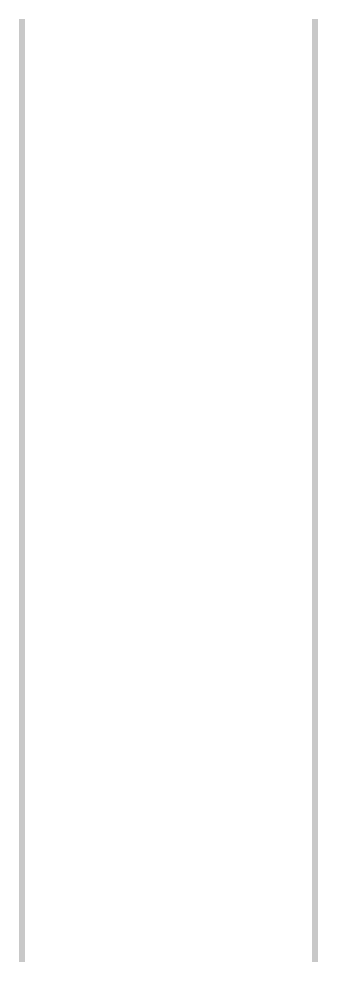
# Model space of a CAD drawing. Header units: millimetres. Extents: x -187347 to 135007, y -6415 to 292048.
# Drawn here: x -97361 to -92589, y 240074 to 255129 of the extents above; entities that cross this region are included whole.
import ezdxf

# ---------------------------------------------------------------- set-up
doc = ezdxf.new("R2010")
doc.units = ezdxf.units.MM
doc.header["$LTSCALE"] = 100
doc.layers.add('A-WALL-PATT', color=7, linetype='Continuous', lineweight=5)

msp = doc.modelspace()

# ---------------------------------------------------------------- hatches: boundary and pattern name
at = {"layer": 'A-WALL-PATT'}
h = msp.add_hatch(dxfattribs=at)
h.set_pattern_fill('FP_1564', color=256, angle=67.38013, style=0, pattern_type=2)
h.set_pattern_definition([(157.38013, (-97281.86, 247605.645), (-50.79954, 0.00031), [13.208, -647.192]), (157.38013, (-97281.859, 247656.444), (-50.79954, 0.00031), [13.208, -647.192]), (157.38013, (-97281.859, 247707.244), (-50.79954, 0.00031), [13.208, -647.192]), (157.38013, (-97281.859, 247758.045), (-50.79954, 0.00031), [13.208, -647.192]), (157.38013, (-97281.858, 247808.844), (-50.79954, 0.00031), [13.208, -647.192]), (202.24913, (-97281.86, 247648.316), (-50.80037, 0.00024), [12.075, -1195.427]), (202.24913, (-97281.858, 247699.117), (-50.80037, 0.00024), [12.075, -1195.427]), (202.24913, (-97281.859, 247749.917), (-50.80037, 0.00024), [12.075, -1195.427]), (202.24913, (-97281.859, 247800.716), (-50.80037, 0.00024), [12.075, -1195.427]), (202.24913, (-97281.859, 247851.517), (-50.80037, 0.00024), [12.075, -1195.427]), (202.24913, (-97281.859, 247902.317), (-50.80037, 0.00024), [12.075, -1195.427]), (202.24913, (-97281.86, 247953.116), (-50.80037, 0.00024), [12.075, -1195.427]), (202.24913, (-97281.859, 248003.916), (-50.80037, 0.00024), [12.075, -1195.427]), (202.24913, (-97281.86, 248054.717), (-50.80037, 0.00024), [12.075, -1195.427]), (337.75113, (-97293.035, 247635.617), (-50.80037, -0.000477), [12.075, -1195.427]), (337.75113, (-97293.035, 247686.416), (-50.80037, -0.000477), [12.075, -1195.427]), (337.75113, (-97293.035, 247737.216), (-50.80037, -0.000477), [12.075, -1195.427]), (337.75113, (-97293.035, 247788.017), (-50.80037, -0.000477), [12.075, -1195.427]), (337.75113, (-97293.034, 247838.816), (-50.80037, -0.000477), [12.075, -1195.427]), (337.75113, (-97293.035, 247889.616), (-50.80037, -0.000477), [12.075, -1195.427]), (337.75113, (-97293.034, 247940.417), (-50.80037, -0.000477), [12.075, -1195.427]), (337.75113, (-97293.035, 247991.217), (-50.80037, -0.000477), [12.075, -1195.427]), (337.75113, (-97293.035, 248042.016), (-50.80037, -0.000477), [12.075, -1195.427]), (22.62013, (-97294.05, 247617.837), (-50.79954, -0.000547), [13.208, -647.192]), (22.62013, (-97294.05, 247668.636), (-50.79954, -0.000547), [13.208, -647.192]), (22.62013, (-97294.051, 247719.436), (-50.79954, -0.000547), [13.208, -647.192]), (22.62013, (-97294.05, 247770.237), (-50.79954, -0.000547), [13.208, -647.192]), (22.62013, (-97294.05, 247821.037), (-50.79954, -0.000547), [13.208, -647.192]), (171.87013, (-97273.223, 247603.105), (-50.799541, -6.9e-05), [3.592, -355.618]), (158.19813, (-97276.779, 247603.613), (-50.80049, 0.00022), [5.471, -268.095]), (158.19813, (-97276.779, 247654.412), (-50.80049, 0.00022), [5.471, -268.095]), (21.80113, (-97281.86, 247622.916), (-50.80049, 0.00043), [5.471, -268.095]), (21.80113, (-97281.859, 247673.716), (-50.80049, 0.00043), [5.471, -268.095]), (8.13013, (-97276.779, 247624.949), (-50.799541, -0.00017), [3.592, -355.618]), (8.13013, (-97273.223, 247603.105), (-50.799541, -0.00017), [3.592, -355.618]), (26.56513, (-97269.667, 247603.612), (-50.79989, -0.00052), [3.408, -110.184]), (45.00013, (-97266.62, 247605.136), (-50.79997, -0.00012), [3.592, -68.25]), (56.31013, (-97264.08, 247607.677), (-50.8, -0.00046), [1.832, -181.33]), (56.31013, (-97264.08, 247658.476), (-50.8, -0.00046), [1.832, -181.33]), (56.31013, (-97264.08, 247709.277), (-50.8, -0.00046), [1.832, -181.33]), (71.5651, (-97263.063, 247609.2), (-50.79978, 0.00024), [1.676, -158.967]), (71.5651, (-97263.063, 247660), (-50.79978, 0.00024), [1.676, -158.967]), (71.5651, (-97263.063, 247710.8), (-50.79978, 0.00024), [1.676, -158.967]), (71.5651, (-97262.554, 247610.725), (-50.79978, 0.00024), [1.676, -158.967]), (71.5651, (-97262.555, 247661.525), (-50.79978, 0.00024), [1.676, -158.967]), (71.5651, (-97262.555, 247712.324), (-50.79978, 0.00024), [1.676, -158.967]), (90.0001, (-97262.047, 247612.25), (-50.8, -0.00012), [4.064, -46.736]), (108.4351, (-97262.047, 247616.312), (-50.79978, -0.00048), [1.676, -158.967]), (108.4351, (-97262.047, 247667.11), (-50.79978, -0.00048), [1.676, -158.967]), (108.4351, (-97262.047, 247717.913), (-50.79978, -0.00048), [1.676, -158.967]), (108.4351, (-97262.555, 247617.837), (-50.79978, -0.00048), [1.676, -158.967]), (108.4351, (-97262.555, 247668.637), (-50.79978, -0.00048), [1.676, -158.967]), (108.4351, (-97262.555, 247719.436), (-50.79978, -0.00048), [1.676, -158.967]), (123.69013, (-97263.063, 247619.36), (-50.8, 0.00022), [1.832, -181.33]), (123.69013, (-97263.063, 247670.16), (-50.8, 0.00022), [1.832, -181.33]), (123.69013, (-97263.063, 247720.96), (-50.8, 0.00022), [1.832, -181.33]), (135.00013, (-97264.08, 247620.885), (-50.79997, -0.00012), [3.592, -68.25]), (153.43513, (-97266.618, 247623.425), (-50.79989, 0.00028), [3.408, -110.184]), (171.87013, (-97269.667, 247624.9484), (-50.799541, -6.9e-05), [3.592, -355.618]), (171.87013, (-97273.2226, 247628.5046), (-50.799541, -6.9e-05), [3.592, -355.618]), (158.19813, (-97276.779, 247629.012), (-50.80049, 0.00022), [5.471, -268.095]), (158.19813, (-97276.779, 247679.812), (-50.80049, 0.00022), [5.471, -268.095]), (21.80113, (-97281.859, 247648.316), (-50.80049, 0.00043), [5.471, -268.095]), (21.80113, (-97281.858, 247699.117), (-50.80049, 0.00043), [5.471, -268.095]), (8.13013, (-97276.7786, 247650.3486), (-50.799541, -0.00017), [3.592, -355.618]), (8.13013, (-97273.2226, 247628.5046), (-50.799541, -0.00017), [3.592, -355.618]), (26.56513, (-97269.667, 247629.012), (-50.79989, -0.00052), [3.408, -110.184]), (45.00013, (-97266.62, 247630.537), (-50.79997, -0.00012), [3.592, -68.25]), (56.31013, (-97264.08, 247633.076), (-50.8, -0.00046), [1.832, -181.33]), (56.31013, (-97264.08, 247683.876), (-50.8, -0.00046), [1.832, -181.33]), (56.31013, (-97264.08, 247734.677), (-50.8, -0.00046), [1.832, -181.33]), (71.5651, (-97263.06, 247634.6), (-50.79978, 0.00024), [1.676, -158.967]), (71.5651, (-97263.063, 247685.4), (-50.79978, 0.00024), [1.676, -158.967]), (71.5651, (-97263.063, 247736.2), (-50.79978, 0.00024), [1.676, -158.967]), (71.5651, (-97262.555, 247636.125), (-50.79978, 0.00024), [1.676, -158.967]), (71.5651, (-97262.555, 247686.924), (-50.79978, 0.00024), [1.676, -158.967]), (71.5651, (-97262.555, 247737.724), (-50.79978, 0.00024), [1.676, -158.967]), (90.0001, (-97262.047, 247637.65), (-50.8, -0.00012), [4.064, -46.736]), (108.4351, (-97262.047, 247641.71), (-50.79978, -0.00048), [1.676, -158.967]), (108.4351, (-97262.046, 247692.513), (-50.79978, -0.00048), [1.676, -158.967]), (108.4351, (-97262.047, 247743.313), (-50.79978, -0.00048), [1.676, -158.967]), (108.4351, (-97262.555, 247643.237), (-50.79978, -0.00048), [1.676, -158.967]), (108.4351, (-97262.554, 247694.036), (-50.79978, -0.00048), [1.676, -158.967]), (108.4351, (-97262.555, 247744.836), (-50.79978, -0.00048), [1.676, -158.967]), (123.69013, (-97263.063, 247644.76), (-50.8, 0.00022), [1.832, -181.33]), (123.69013, (-97263.063, 247695.56), (-50.8, 0.00022), [1.832, -181.33]), (123.69013, (-97263.063, 247746.36), (-50.8, 0.00022), [1.832, -181.33]), (135.00013, (-97264.08, 247646.284), (-50.79997, -0.00012), [3.592, -68.25]), (153.43513, (-97266.62, 247648.825), (-50.79989, 0.00028), [3.408, -110.184]), (171.87013, (-97269.667, 247650.348), (-50.799541, -6.9e-05), [3.592, -355.618]), (171.87013, (-97301.671, 247615.804), (-50.799541, -6.9e-05), [3.592, -355.618]), (153.43513, (-97305.227, 247616.312), (-50.79989, 0.00028), [3.408, -110.184]), (135.00013, (-97308.275, 247617.837), (-50.79997, -0.00012), [3.592, -68.25]), (123.69013, (-97310.814, 247620.377), (-50.8, 0.00022), [1.832, -181.33]), (123.69013, (-97310.815, 247671.177), (-50.8, 0.00022), [1.832, -181.33]), (123.69013, (-97310.815, 247721.976), (-50.8, 0.00022), [1.832, -181.33]), (108.4351, (-97311.83, 247621.9), (-50.79978, -0.00048), [1.676, -158.967]), (108.4351, (-97311.83, 247672.7), (-50.79978, -0.00048), [1.676, -158.967]), (108.4351, (-97311.83, 247723.5), (-50.79978, -0.00048), [1.676, -158.967]), (108.4351, (-97312.34, 247623.424), (-50.79978, -0.00048), [1.676, -158.967]), (108.4351, (-97312.34, 247674.224), (-50.79978, -0.00048), [1.676, -158.967]), (108.4351, (-97312.34, 247725.025), (-50.79978, -0.00048), [1.676, -158.967]), (90.0001, (-97312.847, 247624.95), (-50.8, -0.00012), [4.064, -46.736]), (71.5651, (-97312.847, 247629.013), (-50.79978, 0.00024), [1.676, -158.967]), (71.5651, (-97312.847, 247679.81), (-50.79978, 0.00024), [1.676, -158.967]), (71.5651, (-97312.847, 247730.61), (-50.79978, 0.00024), [1.676, -158.967]), (71.5651, (-97312.34, 247630.537), (-50.79978, 0.00024), [1.676, -158.967]), (71.5651, (-97312.34, 247681.336), (-50.79978, 0.00024), [1.676, -158.967]), (71.5651, (-97312.34, 247732.137), (-50.79978, 0.00024), [1.676, -158.967]), (56.31013, (-97311.83, 247632.06), (-50.8, -0.00046), [1.832, -181.33]), (56.31013, (-97311.83, 247682.86), (-50.8, -0.00046), [1.832, -181.33]), (56.31013, (-97311.83, 247733.66), (-50.8, -0.00046), [1.832, -181.33]), (45.00013, (-97310.814, 247633.585), (-50.79997, -0.00012), [3.592, -68.25]), (26.56513, (-97308.275, 247636.124), (-50.79989, -0.00052), [3.408, -110.184]), (8.13013, (-97305.227, 247637.648), (-50.799541, -0.00017), [3.592, -355.618]), (8.13013, (-97301.671, 247615.804), (-50.799541, -0.00017), [3.592, -355.618]), (20.55613, (-97298.115, 247616.313), (-50.800422, -0.000313), [4.34, -429.695]), (20.55613, (-97298.115, 247667.112), (-50.800422, -0.000313), [4.34, -429.695]), (20.55613, (-97298.115, 247717.912), (-50.800422, -0.000313), [4.34, -429.695]), (158.19813, (-97293.035, 247635.617), (-50.80049, 0.00022), [5.471, -268.095]), (158.19813, (-97293.035, 247686.416), (-50.80049, 0.00022), [5.471, -268.095]), (171.87013, (-97298.1144, 247637.649), (-50.799541, -6.9e-05), [3.592, -355.618]), (90.0001, (-97312.847, 247601.58), (-50.8, -0.00012), [2.032, -48.768]), (71.5651, (-97312.846, 247603.613), (-50.79978, 0.00024), [1.676, -158.967]), (71.5651, (-97312.847, 247654.413), (-50.79978, 0.00024), [1.676, -158.967]), (71.5651, (-97312.847, 247705.21), (-50.79978, 0.00024), [1.676, -158.967]), (71.5651, (-97312.34, 247605.137), (-50.79978, 0.00024), [1.676, -158.967]), (71.5651, (-97312.34, 247655.936), (-50.79978, 0.00024), [1.676, -158.967]), (71.5651, (-97312.34, 247706.736), (-50.79978, 0.00024), [1.676, -158.967]), (56.31013, (-97311.83, 247606.66), (-50.8, -0.00046), [1.832, -181.33]), (56.31013, (-97311.83, 247657.46), (-50.8, -0.00046), [1.832, -181.33]), (56.31013, (-97311.83, 247708.26), (-50.8, -0.00046), [1.832, -181.33]), (45.00013, (-97310.815, 247608.184), (-50.79997, -0.00012), [3.592, -68.25]), (26.56513, (-97308.274, 247610.724), (-50.79989, -0.00052), [3.408, -110.184]), (8.13013, (-97305.227, 247612.2484), (-50.799541, -0.00017), [3.592, -355.618]), (159.44413, (-97294.051, 247610.725), (-50.800422, 7.5e-05), [4.34, -429.695]), (159.44413, (-97294.05, 247661.524), (-50.800422, 7.5e-05), [4.34, -429.695]), (159.44413, (-97294.05, 247712.324), (-50.800422, 7.5e-05), [4.34, -429.695]), (171.87013, (-97298.115, 247612.248), (-50.799541, -6.9e-05), [3.592, -355.618]), (171.87013, (-97301.6705, 247641.204), (-50.799541, -6.9e-05), [3.592, -355.618]), (153.43513, (-97305.226, 247641.713), (-50.79989, 0.00028), [3.408, -110.184]), (135.00013, (-97308.275, 247643.236), (-50.79997, -0.00012), [3.592, -68.25]), (123.69013, (-97310.815, 247645.777), (-50.8, 0.00022), [1.832, -181.33]), (123.69013, (-97310.815, 247696.576), (-50.8, 0.00022), [1.832, -181.33]), (123.69013, (-97310.815, 247747.376), (-50.8, 0.00022), [1.832, -181.33]), (108.4351, (-97311.83, 247647.3), (-50.79978, -0.00048), [1.676, -158.967]), (108.4351, (-97311.83, 247698.1), (-50.79978, -0.00048), [1.676, -158.967]), (108.4351, (-97311.83, 247748.9), (-50.79978, -0.00048), [1.676, -158.967]), (108.4351, (-97312.34, 247648.824), (-50.79978, -0.00048), [1.676, -158.967]), (108.4351, (-97312.34, 247699.624), (-50.79978, -0.00048), [1.676, -158.967]), (108.4351, (-97312.34, 247750.425), (-50.79978, -0.00048), [1.676, -158.967]), (90.0001, (-97312.847, 247650.35), (-50.8, -0.00012), [2.032, -48.768]), (8.13013, (-97301.6705, 247641.204), (-50.799541, -0.00017), [3.592, -355.618]), (21.80113, (-97298.114, 247641.712), (-50.80049, 0.00043), [5.471, -268.095]), (21.80113, (-97298.115, 247692.512), (-50.80049, 0.00043), [5.471, -268.095])])
h.paths.add_polyline_path([(-97262.8, 240073.8), (-97262.8, 255128.6), (-97361.2, 255128.6), (-97361.2, 240073.8)])
h = msp.add_hatch(dxfattribs=at)
h.set_pattern_fill('FP_1563', color=256, angle=67.38013, style=0, pattern_type=2)
h.set_pattern_definition([(157.38013, (-92607.884, 247605.645), (-50.79954, 0.00031), [13.208, -647.192]), (157.38013, (-92607.884, 247656.445), (-50.79954, 0.00031), [13.208, -647.192]), (157.38013, (-92607.884, 247707.244), (-50.79954, 0.00031), [13.208, -647.192]), (157.38013, (-92607.884, 247758.044), (-50.79954, 0.00031), [13.208, -647.192]), (157.38013, (-92607.884, 247808.845), (-50.79954, 0.00031), [13.208, -647.192]), (202.24913, (-92607.883, 247648.316), (-50.80037, 0.00024), [12.075, -1195.427]), (202.24913, (-92607.884, 247699.116), (-50.80037, 0.00024), [12.075, -1195.427]), (202.24913, (-92607.883, 247749.917), (-50.80037, 0.00024), [12.075, -1195.427]), (202.24913, (-92607.884, 247800.717), (-50.80037, 0.00024), [12.075, -1195.427]), (202.24913, (-92607.884, 247851.516), (-50.80037, 0.00024), [12.075, -1195.427]), (202.24913, (-92607.884, 247902.317), (-50.80037, 0.00024), [12.075, -1195.427]), (202.24913, (-92607.884, 247953.117), (-50.80037, 0.00024), [12.075, -1195.427]), (202.24913, (-92607.884, 248003.916), (-50.80037, 0.00024), [12.075, -1195.427]), (202.24913, (-92607.884, 248054.717), (-50.80037, 0.00024), [12.075, -1195.427]), (337.75113, (-92619.06, 247635.617), (-50.80037, -0.000477), [12.075, -1195.427]), (337.75113, (-92619.06, 247686.417), (-50.80037, -0.000477), [12.075, -1195.427]), (337.75113, (-92619.06, 247737.216), (-50.80037, -0.000477), [12.075, -1195.427]), (337.75113, (-92619.06, 247788.016), (-50.80037, -0.000477), [12.075, -1195.427]), (337.75113, (-92619.06, 247838.817), (-50.80037, -0.000477), [12.075, -1195.427]), (337.75113, (-92619.06, 247889.616), (-50.80037, -0.000477), [12.075, -1195.427]), (337.75113, (-92619.06, 247940.416), (-50.80037, -0.000477), [12.075, -1195.427]), (337.75113, (-92619.06, 247991.217), (-50.80037, -0.000477), [12.075, -1195.427]), (337.75113, (-92619.06, 248042.017), (-50.80037, -0.000477), [12.075, -1195.427]), (22.62013, (-92620.076, 247617.836), (-50.79954, -0.000547), [13.208, -647.192]), (22.62013, (-92620.076, 247668.637), (-50.79954, -0.000547), [13.208, -647.192]), (22.62013, (-92620.075, 247719.436), (-50.79954, -0.000547), [13.208, -647.192]), (22.62013, (-92620.076, 247770.236), (-50.79954, -0.000547), [13.208, -647.192]), (22.62013, (-92620.075, 247821.037), (-50.79954, -0.000547), [13.208, -647.192]), (171.87013, (-92599.2475, 247603.104), (-50.799541, -6.9e-05), [3.592, -355.618]), (158.19813, (-92602.803, 247603.613), (-50.80049, 0.00022), [5.471, -268.095]), (158.19813, (-92602.804, 247654.413), (-50.80049, 0.00022), [5.471, -268.095]), (21.80113, (-92607.884, 247622.917), (-50.80049, 0.00043), [5.471, -268.095]), (21.80113, (-92607.884, 247673.716), (-50.80049, 0.00043), [5.471, -268.095]), (8.13013, (-92602.8035, 247624.948), (-50.799541, -0.00017), [3.592, -355.618]), (8.13013, (-92599.2475, 247603.104), (-50.799541, -0.00017), [3.592, -355.618]), (26.56513, (-92595.691, 247603.612), (-50.79989, -0.00052), [3.408, -110.184]), (45.00013, (-92592.644, 247605.136), (-50.79997, -0.00012), [3.592, -68.25]), (56.31013, (-92590.103, 247607.677), (-50.8, -0.00046), [1.832, -181.33]), (56.31013, (-92590.104, 247658.477), (-50.8, -0.00046), [1.832, -181.33]), (56.31013, (-92590.104, 247709.276), (-50.8, -0.00046), [1.832, -181.33]), (71.5651, (-92589.09, 247609.2), (-50.79978, 0.00024), [1.676, -158.967]), (71.5651, (-92589.088, 247660), (-50.79978, 0.00024), [1.676, -158.967]), (71.5651, (-92589.09, 247710.8), (-50.79978, 0.00024), [1.676, -158.967]), (71.5651, (-92588.58, 247610.724), (-50.79978, 0.00024), [1.676, -158.967]), (71.5651, (-92588.58, 247661.525), (-50.79978, 0.00024), [1.676, -158.967]), (71.5651, (-92588.58, 247712.325), (-50.79978, 0.00024), [1.676, -158.967]), (90.0001, (-92588.07, 247612.25), (-50.8, -0.00012), [4.064, -46.736]), (108.4351, (-92588.07, 247616.313), (-50.79978, -0.00048), [1.676, -158.967]), (108.4351, (-92588.07, 247667.112), (-50.79978, -0.00048), [1.676, -158.967]), (108.4351, (-92588.07, 247717.913), (-50.79978, -0.00048), [1.676, -158.967]), (108.4351, (-92588.58, 247617.836), (-50.79978, -0.00048), [1.676, -158.967]), (108.4351, (-92588.58, 247668.637), (-50.79978, -0.00048), [1.676, -158.967]), (108.4351, (-92588.58, 247719.437), (-50.79978, -0.00048), [1.676, -158.967]), (123.69013, (-92589.087, 247619.36), (-50.8, 0.00022), [1.832, -181.33]), (123.69013, (-92589.09, 247670.16), (-50.8, 0.00022), [1.832, -181.33]), (123.69013, (-92589.088, 247720.96), (-50.8, 0.00022), [1.832, -181.33]), (135.00013, (-92590.103, 247620.885), (-50.79997, -0.00012), [3.592, -68.25]), (153.43513, (-92592.644, 247623.424), (-50.79989, 0.00028), [3.408, -110.184]), (171.87013, (-92595.692, 247624.949), (-50.799541, -6.9e-05), [3.592, -355.618]), (171.87013, (-92599.248, 247628.505), (-50.799541, -6.9e-05), [3.592, -355.618]), (158.19813, (-92602.804, 247629.013), (-50.80049, 0.00022), [5.471, -268.095]), (158.19813, (-92602.804, 247679.812), (-50.80049, 0.00022), [5.471, -268.095]), (21.80113, (-92607.883, 247648.316), (-50.80049, 0.00043), [5.471, -268.095]), (21.80113, (-92607.884, 247699.116), (-50.80049, 0.00043), [5.471, -268.095]), (8.13013, (-92602.804, 247650.349), (-50.799541, -0.00017), [3.592, -355.618]), (8.13013, (-92599.248, 247628.505), (-50.799541, -0.00017), [3.592, -355.618]), (26.56513, (-92595.692, 247629.012), (-50.79989, -0.00052), [3.408, -110.184]), (45.00013, (-92592.644, 247630.536), (-50.79997, -0.00012), [3.592, -68.25]), (56.31013, (-92590.104, 247633.077), (-50.8, -0.00046), [1.832, -181.33]), (56.31013, (-92590.104, 247683.876), (-50.8, -0.00046), [1.832, -181.33]), (56.31013, (-92590.104, 247734.676), (-50.8, -0.00046), [1.832, -181.33]), (71.5651, (-92589.09, 247634.6), (-50.79978, 0.00024), [1.676, -158.967]), (71.5651, (-92589.087, 247685.4), (-50.79978, 0.00024), [1.676, -158.967]), (71.5651, (-92589.09, 247736.2), (-50.79978, 0.00024), [1.676, -158.967]), (71.5651, (-92588.58, 247636.125), (-50.79978, 0.00024), [1.676, -158.967]), (71.5651, (-92588.58, 247686.925), (-50.79978, 0.00024), [1.676, -158.967]), (71.5651, (-92588.58, 247737.724), (-50.79978, 0.00024), [1.676, -158.967]), (90.0001, (-92588.07, 247637.65), (-50.8, -0.00012), [4.064, -46.736]), (108.4351, (-92588.07, 247641.71), (-50.79978, -0.00048), [1.676, -158.967]), (108.4351, (-92588.07, 247692.51), (-50.79978, -0.00048), [1.676, -158.967]), (108.4351, (-92588.07, 247743.313), (-50.79978, -0.00048), [1.676, -158.967]), (108.4351, (-92588.58, 247643.236), (-50.79978, -0.00048), [1.676, -158.967]), (108.4351, (-92588.58, 247694.037), (-50.79978, -0.00048), [1.676, -158.967]), (108.4351, (-92588.58, 247744.836), (-50.79978, -0.00048), [1.676, -158.967]), (123.69013, (-92589.09, 247644.76), (-50.8, 0.00022), [1.832, -181.33]), (123.69013, (-92589.088, 247695.56), (-50.8, 0.00022), [1.832, -181.33]), (123.69013, (-92589.088, 247746.36), (-50.8, 0.00022), [1.832, -181.33]), (135.00013, (-92590.104, 247646.285), (-50.79997, -0.00012), [3.592, -68.25]), (153.43513, (-92592.644, 247648.825), (-50.79989, 0.00028), [3.408, -110.184]), (171.87013, (-92595.692, 247650.3486), (-50.799541, -6.9e-05), [3.592, -355.618]), (171.87013, (-92627.696, 247615.8046), (-50.799541, -6.9e-05), [3.592, -355.618]), (153.43513, (-92631.252, 247616.312), (-50.79989, 0.00028), [3.408, -110.184]), (135.00013, (-92634.3, 247617.837), (-50.79997, -0.00012), [3.592, -68.25]), (123.69013, (-92636.84, 247620.376), (-50.8, 0.00022), [1.832, -181.33]), (123.69013, (-92636.84, 247671.177), (-50.8, 0.00022), [1.832, -181.33]), (123.69013, (-92636.84, 247721.977), (-50.8, 0.00022), [1.832, -181.33]), (108.4351, (-92637.856, 247621.9), (-50.79978, -0.00048), [1.676, -158.967]), (108.4351, (-92637.855, 247672.7), (-50.79978, -0.00048), [1.676, -158.967]), (108.4351, (-92637.856, 247723.5), (-50.79978, -0.00048), [1.676, -158.967]), (108.4351, (-92638.364, 247623.425), (-50.79978, -0.00048), [1.676, -158.967]), (108.4351, (-92638.363, 247674.224), (-50.79978, -0.00048), [1.676, -158.967]), (108.4351, (-92638.364, 247725.024), (-50.79978, -0.00048), [1.676, -158.967]), (90.0001, (-92638.87, 247624.95), (-50.8, -0.00012), [4.064, -46.736]), (71.5651, (-92638.87, 247629.013), (-50.79978, 0.00024), [1.676, -158.967]), (71.5651, (-92638.87, 247679.813), (-50.79978, 0.00024), [1.676, -158.967]), (71.5651, (-92638.87, 247730.61), (-50.79978, 0.00024), [1.676, -158.967]), (71.5651, (-92638.363, 247630.537), (-50.79978, 0.00024), [1.676, -158.967]), (71.5651, (-92638.364, 247681.337), (-50.79978, 0.00024), [1.676, -158.967]), (71.5651, (-92638.364, 247732.136), (-50.79978, 0.00024), [1.676, -158.967]), (56.31013, (-92637.856, 247632.06), (-50.8, -0.00046), [1.832, -181.33]), (56.31013, (-92637.856, 247682.86), (-50.8, -0.00046), [1.832, -181.33]), (56.31013, (-92637.856, 247733.66), (-50.8, -0.00046), [1.832, -181.33]), (45.00013, (-92636.84, 247633.584), (-50.79997, -0.00012), [3.592, -68.25]), (26.56513, (-92634.3, 247636.125), (-50.79989, -0.00052), [3.408, -110.184]), (8.13013, (-92631.252, 247637.6486), (-50.799541, -0.00017), [3.592, -355.618]), (8.13013, (-92627.696, 247615.8046), (-50.799541, -0.00017), [3.592, -355.618]), (20.55613, (-92624.14, 247616.313), (-50.800422, -0.000313), [4.34, -429.695]), (20.55613, (-92624.14, 247667.113), (-50.800422, -0.000313), [4.34, -429.695]), (20.55613, (-92624.14, 247717.912), (-50.800422, -0.000313), [4.34, -429.695]), (158.19813, (-92619.06, 247635.617), (-50.80049, 0.00022), [5.471, -268.095]), (158.19813, (-92619.06, 247686.417), (-50.80049, 0.00022), [5.471, -268.095]), (171.87013, (-92624.14, 247637.648), (-50.799541, -6.9e-05), [3.592, -355.618]), (90.0001, (-92638.87, 247601.58), (-50.8, -0.00012), [2.032, -48.768]), (71.5651, (-92638.87, 247603.61), (-50.79978, 0.00024), [1.676, -158.967]), (71.5651, (-92638.87, 247654.413), (-50.79978, 0.00024), [1.676, -158.967]), (71.5651, (-92638.87, 247705.213), (-50.79978, 0.00024), [1.676, -158.967]), (71.5651, (-92638.364, 247605.137), (-50.79978, 0.00024), [1.676, -158.967]), (71.5651, (-92638.364, 247655.937), (-50.79978, 0.00024), [1.676, -158.967]), (71.5651, (-92638.364, 247706.736), (-50.79978, 0.00024), [1.676, -158.967]), (56.31013, (-92637.855, 247606.66), (-50.8, -0.00046), [1.832, -181.33]), (56.31013, (-92637.856, 247657.46), (-50.8, -0.00046), [1.832, -181.33]), (56.31013, (-92637.856, 247708.26), (-50.8, -0.00046), [1.832, -181.33]), (45.00013, (-92636.84, 247608.184), (-50.79997, -0.00012), [3.592, -68.25]), (26.56513, (-92634.3, 247610.725), (-50.79989, -0.00052), [3.408, -110.184]), (8.13013, (-92631.252, 247612.249), (-50.799541, -0.00017), [3.592, -355.618]), (159.44413, (-92620.076, 247610.725), (-50.800422, 7.5e-05), [4.34, -429.695]), (159.44413, (-92620.076, 247661.525), (-50.800422, 7.5e-05), [4.34, -429.695]), (159.44413, (-92620.076, 247712.324), (-50.800422, 7.5e-05), [4.34, -429.695]), (171.87013, (-92624.14, 247612.2484), (-50.799541, -6.9e-05), [3.592, -355.618]), (171.87013, (-92627.696, 247641.2044), (-50.799541, -6.9e-05), [3.592, -355.618]), (153.43513, (-92631.252, 247641.712), (-50.79989, 0.00028), [3.408, -110.184]), (135.00013, (-92634.3, 247643.237), (-50.79997, -0.00012), [3.592, -68.25]), (123.69013, (-92636.84, 247645.777), (-50.8, 0.00022), [1.832, -181.33]), (123.69013, (-92636.84, 247696.577), (-50.8, 0.00022), [1.832, -181.33]), (123.69013, (-92636.84, 247747.376), (-50.8, 0.00022), [1.832, -181.33]), (108.4351, (-92637.856, 247647.3), (-50.79978, -0.00048), [1.676, -158.967]), (108.4351, (-92637.856, 247698.1), (-50.79978, -0.00048), [1.676, -158.967]), (108.4351, (-92637.856, 247748.9), (-50.79978, -0.00048), [1.676, -158.967]), (108.4351, (-92638.364, 247648.825), (-50.79978, -0.00048), [1.676, -158.967]), (108.4351, (-92638.364, 247699.624), (-50.79978, -0.00048), [1.676, -158.967]), (108.4351, (-92638.364, 247750.425), (-50.79978, -0.00048), [1.676, -158.967]), (90.0001, (-92638.87, 247650.35), (-50.8, -0.00012), [2.032, -48.768]), (8.13013, (-92627.696, 247641.2044), (-50.799541, -0.00017), [3.592, -355.618]), (21.80113, (-92624.14, 247641.713), (-50.80049, 0.00043), [5.471, -268.095]), (21.80113, (-92624.14, 247692.512), (-50.80049, 0.00043), [5.471, -268.095])])
h.paths.add_polyline_path([(-92588.9, 240073.8), (-92588.9, 255128.6), (-92687.3, 255128.6), (-92687.3, 240073.8)])

doc.saveas('drawing.dxf')
